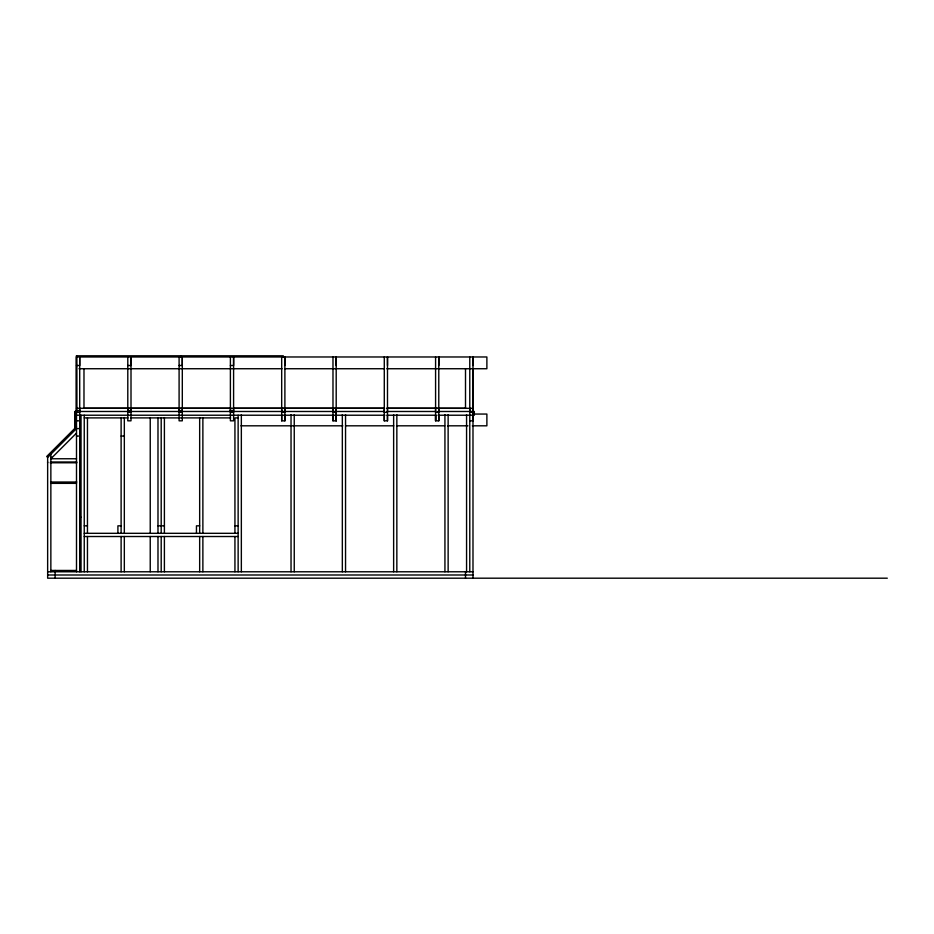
<?xml version="1.0" encoding="UTF-8"?>
<svg xmlns="http://www.w3.org/2000/svg" width="934" height="934" viewBox="0 0 934 934"><rect width="100%" height="100%" fill="white"/><g stroke="black" fill="none" stroke-linecap="round" stroke-linejoin="round"><path stroke-width="1.4" d="M47.646 462.774L47.646 461.968M79.705 408.275L79.705 410.598L76.495 410.598M83.978 408.275L83.978 368.732M127.795 356.975L127.795 412.314L131.005 412.314M131.005 408.275L131.005 410.598L127.795 410.598M179.095 356.975L179.095 412.314L182.305 412.314M182.305 408.275L182.305 410.598L179.095 410.598M230.394 356.975L230.394 412.314L233.593 412.314M284.893 415.735L284.893 420.849L281.683 420.825L281.683 415.735M281.683 356.975L281.683 412.314L284.893 412.314M284.893 410.598L284.893 408.275M284.893 365.498L284.893 356.975L284.893 420.849M336.193 365.498L336.193 356.975L336.193 420.825L332.983 420.825L332.983 415.712M332.983 356.975L332.983 412.314L336.193 412.314M336.193 420.825L336.193 415.712M336.193 410.598L336.193 408.275M387.493 365.498L387.493 356.975L387.493 420.825L384.283 420.825L384.283 415.712M384.283 356.975L384.283 412.314L387.493 412.314M387.493 420.825L387.493 415.712M387.493 410.598L387.493 408.275M435.583 415.712L435.583 420.825L438.782 420.825L438.782 356.975L438.782 365.498M435.583 356.975L435.583 412.314L438.782 412.314M438.782 420.825L438.782 415.712M438.782 410.598L438.782 408.275M465.506 408.321L465.506 368.732M469.779 356.975L469.779 412.314L472.989 412.314L472.954 420.825L469.779 420.825M472.989 420.872L472.989 415.758M472.989 411.485L472.989 368.732M472.989 365.498L472.989 356.975L472.989 578.193M76.495 426.686L46.7 456.493L47.646 457.438L47.646 578.193L887.3 578.193M47.646 457.438L76.495 428.578L79.705 428.578M76.495 433.119L50.856 458.757L76.495 458.757M76.495 571.783L76.495 355.807L283.294 355.807L283.294 356.975M76.495 365.498L79.705 365.498L79.705 356.975L79.705 571.783M127.795 365.498L131.005 365.498L131.005 356.975L131.005 420.825L127.795 420.825L127.795 408.275M179.095 365.498L182.305 365.498L182.305 356.975L182.305 420.825L179.095 420.825L179.095 408.275M230.394 365.498L233.593 365.498L233.593 356.975L233.593 420.825L230.394 420.825L230.394 408.275M78.993 368.732L282.021 368.732M284.94 368.732L383.956 368.732M386.863 368.732L486.883 368.732L486.883 356.975L76.495 356.975L76.495 412.314L79.705 412.314M76.495 408.275L384.586 408.275L233.663 408.298L233.593 410.598L230.394 410.598M472.989 408.321L386.723 408.275L465.739 408.321M83.78 408.275L230.803 408.298M79.413 411.485L384.154 411.485M387.003 411.485L435.092 411.485M437.906 411.485L474.32 411.485L474.32 415.221L437.976 415.221M473.783 414.054L486.883 414.054L486.883 425.811L472.324 425.811M75.164 415.221L384.89 415.221M386.921 415.221L436.19 415.221M84.247 417.895L127.935 417.895M130.83 417.895L230.593 417.895M238.135 417.895L234.936 417.895L234.936 533.314M76.495 420.825L79.705 420.825M240.937 425.811L342.813 425.811M345.72 425.811L393.739 425.811M396.646 425.811L444.677 425.811M447.584 425.811L467.957 425.811M76.495 436.061L79.705 436.061M121.116 436.061L124.327 436.061M50.856 457.438L52.176 457.438M50.564 461.991L76.786 461.991M50.214 462.785L76.857 462.774M50.564 482.026L76.786 482.026M50.856 483.357L76.495 483.345M79.705 517.284L81.036 517.284M84.247 525.83L87.457 525.83M121.116 525.83L117.906 525.83L117.906 533.314M157.986 525.83L164.396 525.83M199.666 525.83L196.455 525.83L196.455 533.314M234.936 525.83L238.135 525.83M84.247 533.314L238.135 533.314M84.247 536.513L238.135 536.513M50.856 570.452L76.495 570.452M47.646 571.783L472.989 571.783M47.646 574.994L472.989 574.994M76.495 355.807L76.53 412.921M469.779 408.275L469.779 571.783M466.568 414.684L466.568 571.783M465.506 571.783L465.506 578.193M448.133 414.684L448.133 571.783M444.934 414.684L444.934 571.783M435.606 415.151L435.606 420.825L435.583 408.275M396.845 414.684L396.845 571.783M393.634 414.684L393.634 571.783M384.283 408.275L384.283 420.825M345.545 414.684L345.545 571.783M342.334 414.684L342.334 571.783M336.17 412.314L336.17 420.825M332.983 408.275L332.983 420.825M294.245 414.684L294.245 571.783M291.034 414.684L291.034 571.783M281.683 408.275L281.683 420.849M241.346 414.684L241.346 571.783M238.135 415.221L238.135 571.783M234.936 536.513L234.936 571.783M202.876 417.58L202.876 533.314M202.876 536.513L202.876 571.783M199.666 417.58L199.666 533.314M199.666 536.513L199.666 571.783M180.694 355.807L180.694 356.975M164.396 417.58L164.396 533.314M164.396 536.513L164.396 571.783M161.197 417.58L161.197 533.314M161.197 536.513L161.197 571.783M157.986 417.58L157.986 533.314M157.986 536.513L157.986 571.783M150.234 417.58L150.234 533.314M150.234 536.513L150.234 571.783M124.327 417.533L124.327 533.314M124.327 536.513L124.327 571.783M121.116 417.533L121.116 533.314M121.116 536.513L121.116 571.783M87.457 417.895L87.457 533.314M87.457 536.513L87.457 571.783M84.247 415.221L84.247 571.783M81.036 415.221L81.036 571.783M55.129 570.452L55.129 578.193M50.856 454.228L50.856 571.783M75.164 411.485L75.164 428.029L75.164 411.485L76.495 411.485L75.164 411.485"/></g></svg>
